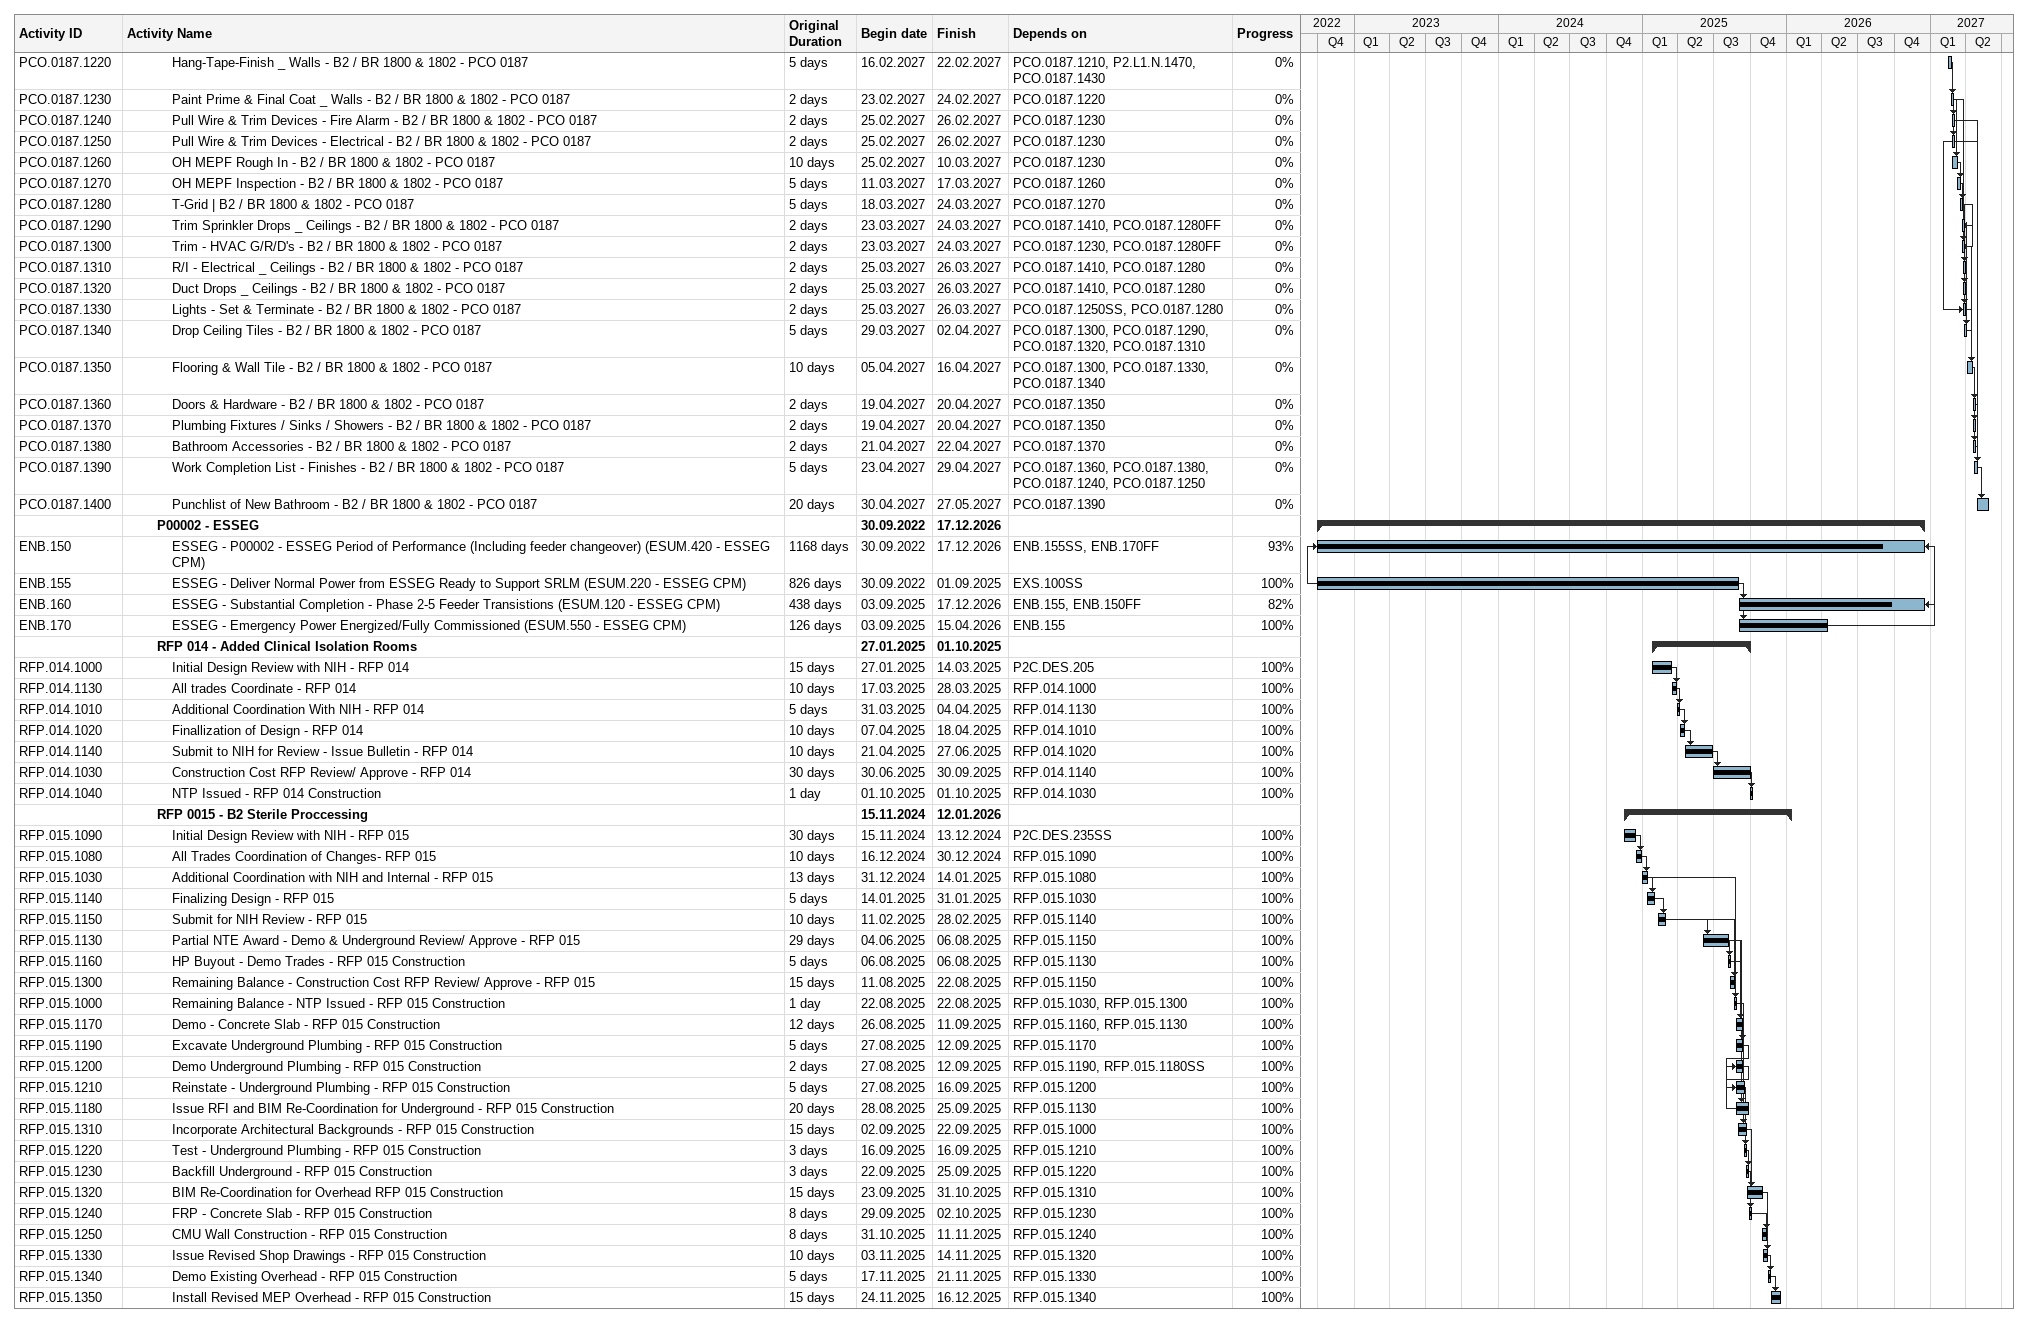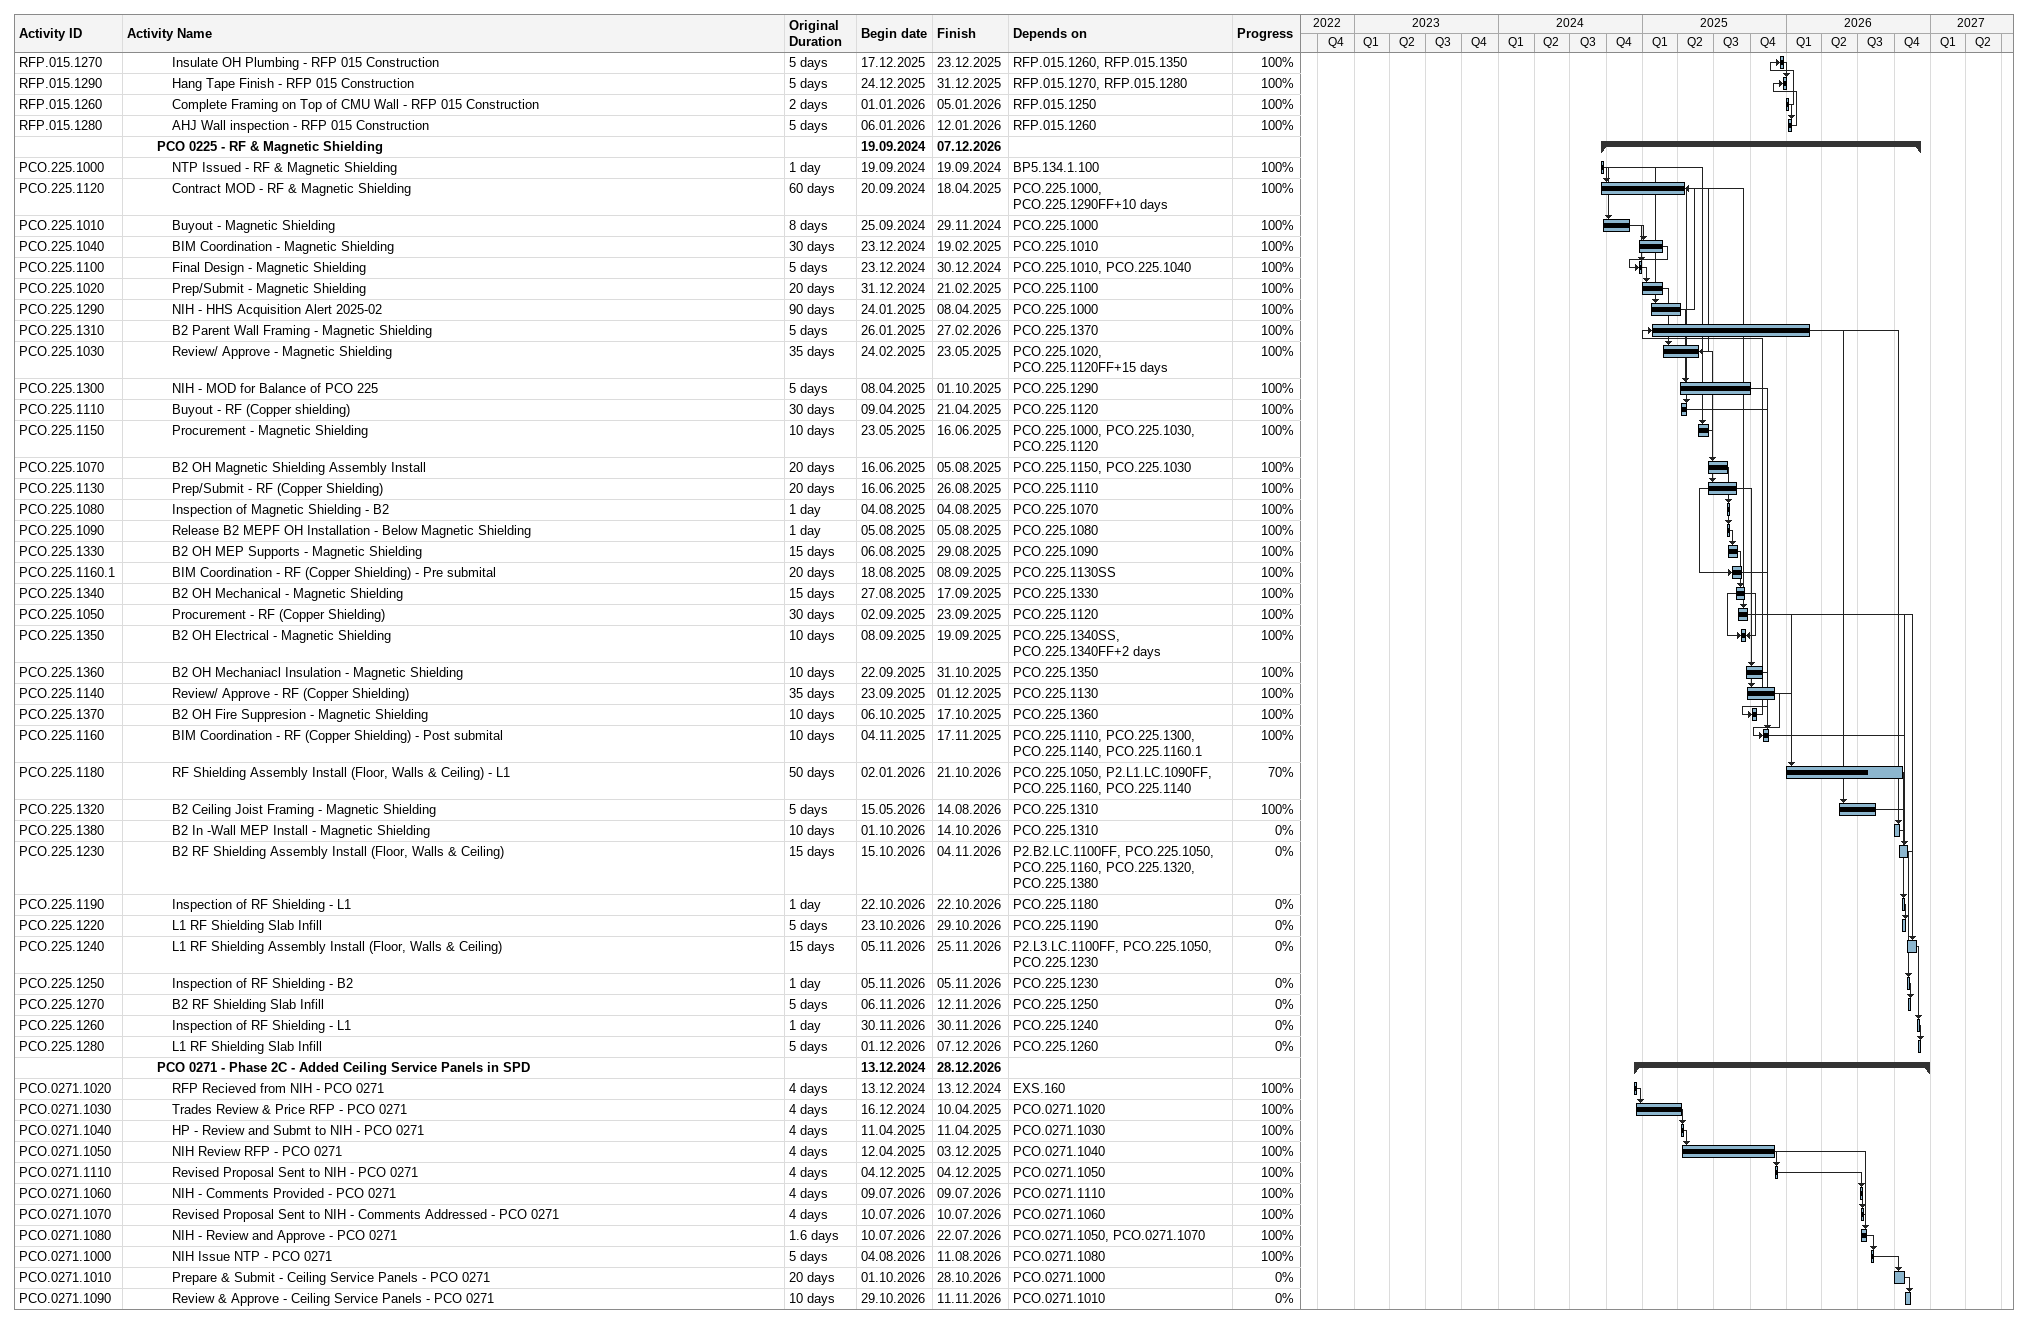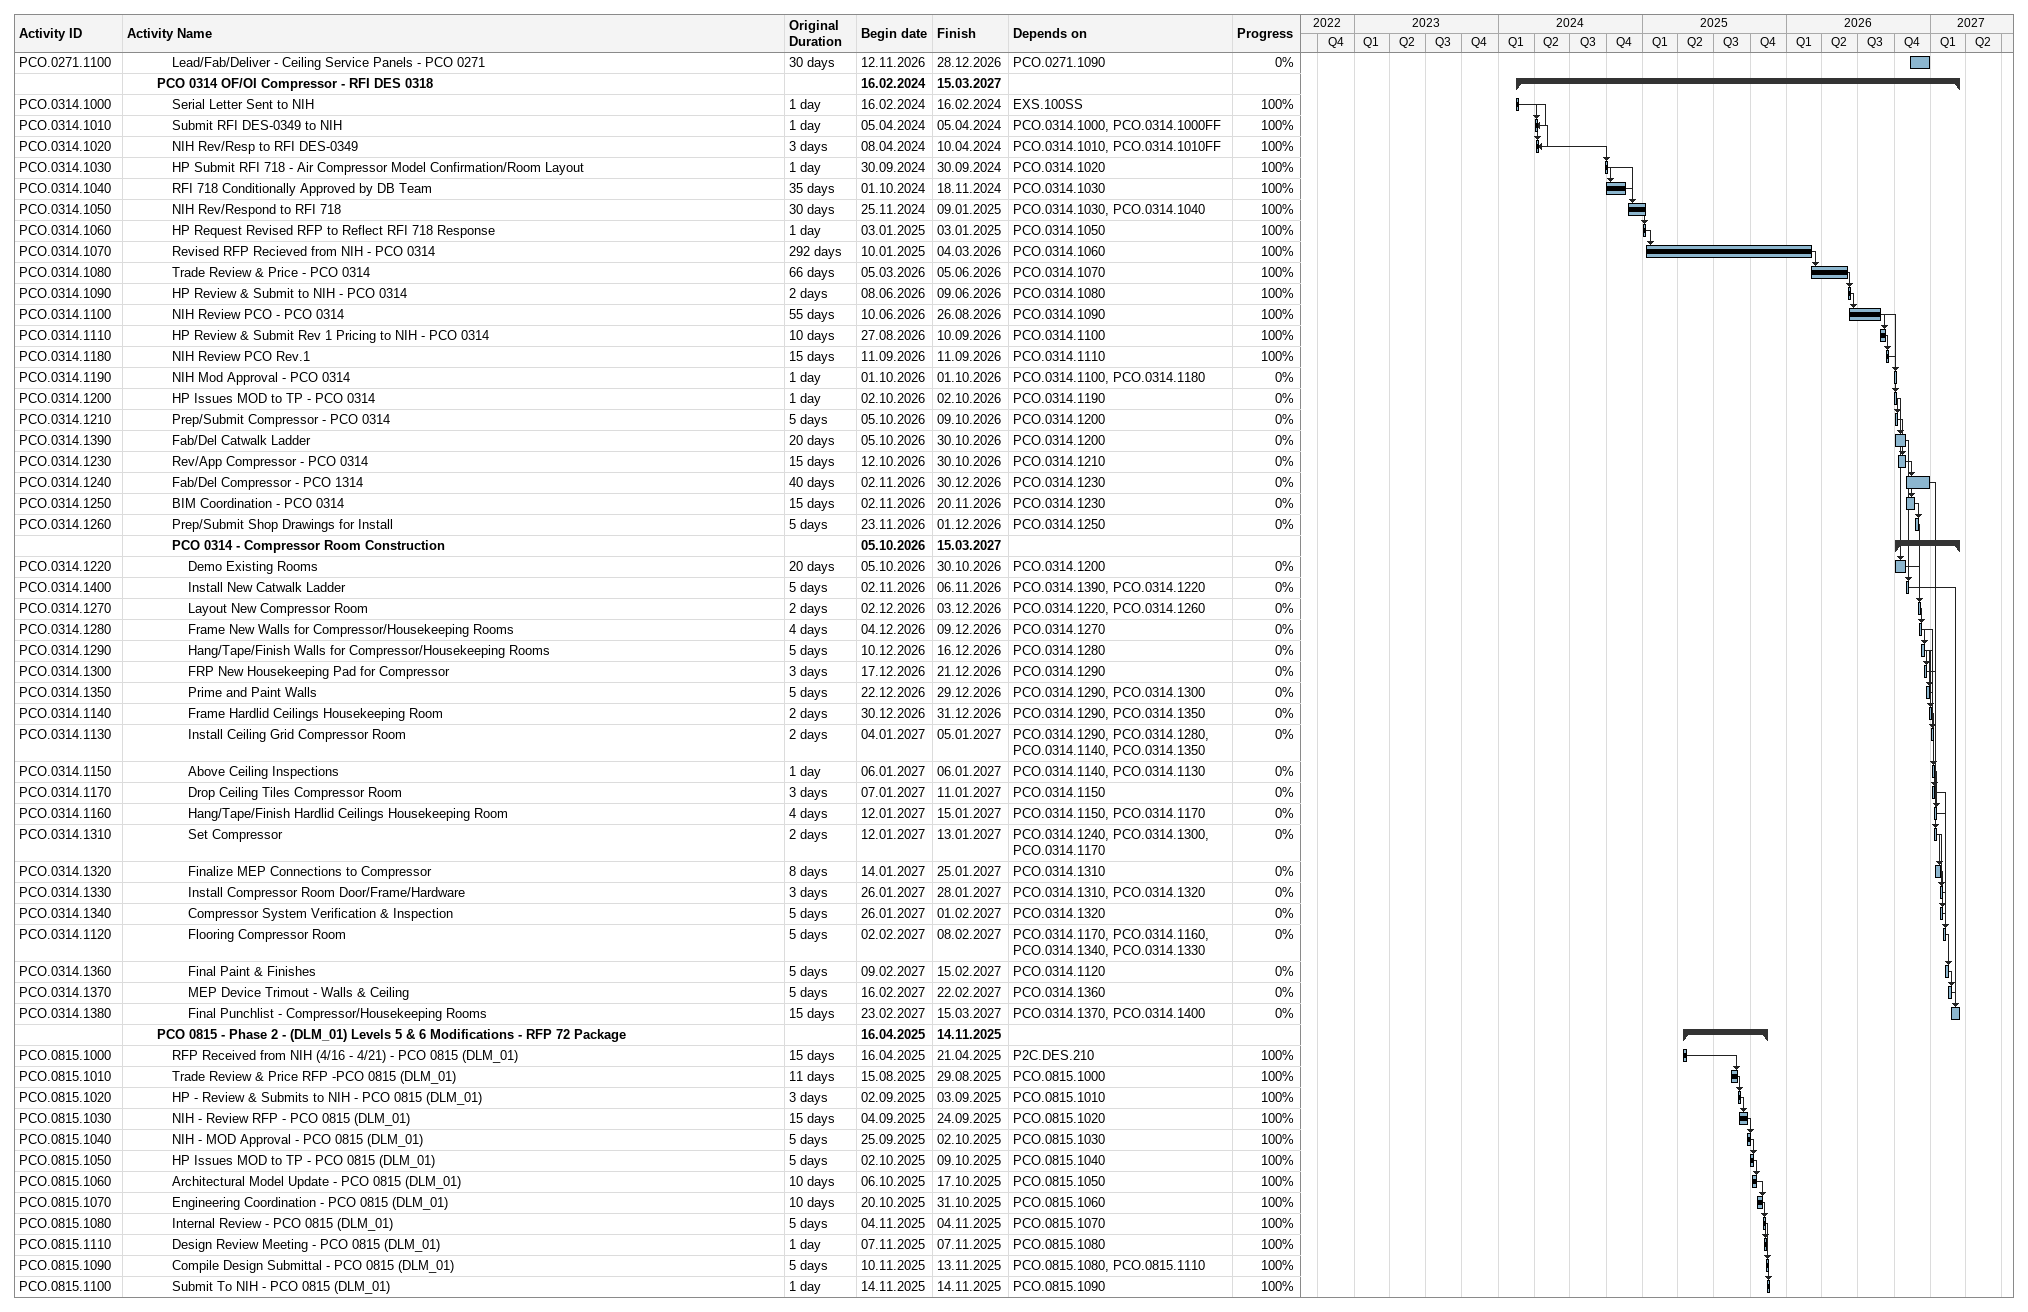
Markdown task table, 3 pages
| ID | Level | Task | Original duration | Start | Finish | Predecessors | % complete |
|---|---|---|---|---|---|---|---|
| PCO.0187.1220 | 4 | Hang-Tape-Finish _ Walls - B2 / BR 1800 & 1802 - PCO 0187 | 5d | 2027-02-16 | 2027-02-22 | PCO.0187.1210, P2.L1.N.1470, PCO.0187.1430 | 0 |
| PCO.0187.1230 | 4 | Paint Prime & Final Coat _ Walls - B2 / BR 1800 & 1802 - PCO 0187 | 2d | 2027-02-23 | 2027-02-24 | PCO.0187.1220 | 0 |
| PCO.0187.1240 | 4 | Pull Wire & Trim Devices - Fire Alarm - B2 / BR 1800 & 1802 - PCO 0187 | 2d | 2027-02-25 | 2027-02-26 | PCO.0187.1230 | 0 |
| PCO.0187.1250 | 4 | Pull Wire & Trim Devices - Electrical - B2 / BR 1800 & 1802 - PCO 0187 | 2d | 2027-02-25 | 2027-02-26 | PCO.0187.1230 | 0 |
| PCO.0187.1260 | 4 | OH MEPF Rough In - B2 / BR 1800 & 1802 - PCO 0187 | 10d | 2027-02-25 | 2027-03-10 | PCO.0187.1230 | 0 |
| PCO.0187.1270 | 4 | OH MEPF Inspection - B2 / BR 1800 & 1802 - PCO 0187 | 5d | 2027-03-11 | 2027-03-17 | PCO.0187.1260 | 0 |
| PCO.0187.1280 | 4 | T-Grid \| B2 / BR 1800 & 1802 - PCO 0187 | 5d | 2027-03-18 | 2027-03-24 | PCO.0187.1270 | 0 |
| PCO.0187.1290 | 4 | Trim Sprinkler Drops _ Ceilings - B2 / BR 1800 & 1802 - PCO 0187 | 2d | 2027-03-23 | 2027-03-24 | PCO.0187.1410, PCO.0187.1280FF | 0 |
| PCO.0187.1300 | 4 | Trim - HVAC G/R/D's - B2 / BR 1800 & 1802 - PCO 0187 | 2d | 2027-03-23 | 2027-03-24 | PCO.0187.1230, PCO.0187.1280FF | 0 |
| PCO.0187.1310 | 4 | R/I - Electrical _ Ceilings - B2 / BR 1800 & 1802 - PCO 0187 | 2d | 2027-03-25 | 2027-03-26 | PCO.0187.1410, PCO.0187.1280 | 0 |
| PCO.0187.1320 | 4 | Duct Drops _ Ceilings - B2 / BR 1800 & 1802 - PCO 0187 | 2d | 2027-03-25 | 2027-03-26 | PCO.0187.1410, PCO.0187.1280 | 0 |
| PCO.0187.1330 | 4 | Lights - Set & Terminate - B2 / BR 1800 & 1802 - PCO 0187 | 2d | 2027-03-25 | 2027-03-26 | PCO.0187.1250SS, PCO.0187.1280 | 0 |
| PCO.0187.1340 | 4 | Drop Ceiling Tiles - B2 / BR 1800 & 1802 - PCO 0187 | 5d | 2027-03-29 | 2027-04-02 | PCO.0187.1300, PCO.0187.1290, PCO.0187.1320, PCO.0187.1310 | 0 |
| PCO.0187.1350 | 4 | Flooring & Wall Tile - B2 / BR 1800 & 1802 - PCO 0187 | 10d | 2027-04-05 | 2027-04-16 | PCO.0187.1300, PCO.0187.1330, PCO.0187.1340 | 0 |
| PCO.0187.1360 | 4 | Doors & Hardware - B2 / BR 1800 & 1802 - PCO 0187 | 2d | 2027-04-19 | 2027-04-20 | PCO.0187.1350 | 0 |
| PCO.0187.1370 | 4 | Plumbing Fixtures / Sinks / Showers - B2 / BR 1800 & 1802 - PCO 0187 | 2d | 2027-04-19 | 2027-04-20 | PCO.0187.1350 | 0 |
| PCO.0187.1380 | 4 | Bathroom Accessories - B2 / BR 1800 & 1802 - PCO 0187 | 2d | 2027-04-21 | 2027-04-22 | PCO.0187.1370 | 0 |
| PCO.0187.1390 | 4 | Work Completion List - Finishes - B2 / BR 1800 & 1802 - PCO 0187 | 5d | 2027-04-23 | 2027-04-29 | PCO.0187.1360, PCO.0187.1380, PCO.0187.1240, PCO.0187.1250 | 0 |
| PCO.0187.1400 | 4 | Punchlist of New Bathroom - B2 / BR 1800 & 1802 - PCO 0187 | 20d | 2027-04-30 | 2027-05-27 | PCO.0187.1390 | 0 |
|  | 3 | **P00002 - ESSEG** |  | 2022-09-30 | 2026-12-17 |  |  |
| ENB.150 | 4 | ESSEG - P00002 - ESSEG Period of Performance (Including feeder changeover) (ESUM.420 - ESSEG CPM) | 1168d | 2022-09-30 | 2026-12-17 | ENB.155SS, ENB.170FF | 93 |
| ENB.155 | 4 | ESSEG - Deliver Normal Power from ESSEG Ready to Support SRLM (ESUM.220 - ESSEG CPM) | 826d | 2022-09-30 | 2025-09-01 | EXS.100SS | 100 |
| ENB.160 | 4 | ESSEG - Substantial Completion - Phase 2-5 Feeder Transistions (ESUM.120 - ESSEG CPM) | 438d | 2025-09-03 | 2026-12-17 | ENB.155, ENB.150FF | 82 |
| ENB.170 | 4 | ESSEG - Emergency Power Energized/Fully Commissioned (ESUM.550 - ESSEG CPM) | 126d | 2025-09-03 | 2026-04-15 | ENB.155 | 100 |
|  | 3 | **RFP 014 - Added Clinical Isolation Rooms** |  | 2025-01-27 | 2025-10-01 |  |  |
| RFP.014.1000 | 4 | Initial Design Review with NIH - RFP 014 | 15d | 2025-01-27 | 2025-03-14 | P2C.DES.205 | 100 |
| RFP.014.1130 | 4 | All trades Coordinate - RFP 014 | 10d | 2025-03-17 | 2025-03-28 | RFP.014.1000 | 100 |
| RFP.014.1010 | 4 | Additional Coordination With NIH - RFP 014 | 5d | 2025-03-31 | 2025-04-04 | RFP.014.1130 | 100 |
| RFP.014.1020 | 4 | Finallization of Design - RFP 014 | 10d | 2025-04-07 | 2025-04-18 | RFP.014.1010 | 100 |
| RFP.014.1140 | 4 | Submit to NIH for Review - Issue Bulletin - RFP 014 | 10d | 2025-04-21 | 2025-06-27 | RFP.014.1020 | 100 |
| RFP.014.1030 | 4 | Construction Cost RFP Review/ Approve - RFP 014 | 30d | 2025-06-30 | 2025-09-30 | RFP.014.1140 | 100 |
| RFP.014.1040 | 4 | NTP Issued - RFP 014 Construction | 1d | 2025-10-01 | 2025-10-01 | RFP.014.1030 | 100 |
|  | 3 | **RFP 0015 - B2 Sterile Proccessing** |  | 2024-11-15 | 2026-01-12 |  |  |
| RFP.015.1090 | 4 | Initial Design Review with NIH - RFP 015 | 30d | 2024-11-15 | 2024-12-13 | P2C.DES.235SS | 100 |
| RFP.015.1080 | 4 | All Trades Coordination of Changes- RFP 015 | 10d | 2024-12-16 | 2024-12-30 | RFP.015.1090 | 100 |
| RFP.015.1030 | 4 | Additional Coordination with NIH and Internal - RFP 015 | 13d | 2024-12-31 | 2025-01-14 | RFP.015.1080 | 100 |
| RFP.015.1140 | 4 | Finalizing Design - RFP 015 | 5d | 2025-01-14 | 2025-01-31 | RFP.015.1030 | 100 |
| RFP.015.1150 | 4 | Submit for NIH Review - RFP 015 | 10d | 2025-02-11 | 2025-02-28 | RFP.015.1140 | 100 |
| RFP.015.1130 | 4 | Partial NTE Award - Demo & Underground Review/ Approve - RFP 015 | 29d | 2025-06-04 | 2025-08-06 | RFP.015.1150 | 100 |
| RFP.015.1160 | 4 | HP Buyout - Demo Trades - RFP 015 Construction | 5d | 2025-08-06 | 2025-08-06 | RFP.015.1130 | 100 |
| RFP.015.1300 | 4 | Remaining Balance - Construction Cost RFP Review/ Approve - RFP 015 | 15d | 2025-08-11 | 2025-08-22 | RFP.015.1150 | 100 |
| RFP.015.1000 | 4 | Remaining Balance - NTP Issued - RFP 015 Construction | 1d | 2025-08-22 | 2025-08-22 | RFP.015.1030, RFP.015.1300 | 100 |
| RFP.015.1170 | 4 | Demo - Concrete Slab - RFP 015 Construction | 12d | 2025-08-26 | 2025-09-11 | RFP.015.1160, RFP.015.1130 | 100 |
| RFP.015.1190 | 4 | Excavate Underground Plumbing - RFP 015 Construction | 5d | 2025-08-27 | 2025-09-12 | RFP.015.1170 | 100 |
| RFP.015.1200 | 4 | Demo Underground Plumbing - RFP 015 Construction | 2d | 2025-08-27 | 2025-09-12 | RFP.015.1190, RFP.015.1180SS | 100 |
| RFP.015.1210 | 4 | Reinstate - Underground Plumbing - RFP 015 Construction | 5d | 2025-08-27 | 2025-09-16 | RFP.015.1200 | 100 |
| RFP.015.1180 | 4 | Issue RFI and BIM Re-Coordination for Underground - RFP 015 Construction | 20d | 2025-08-28 | 2025-09-25 | RFP.015.1130 | 100 |
| RFP.015.1310 | 4 | Incorporate Architectural Backgrounds - RFP 015 Construction | 15d | 2025-09-02 | 2025-09-22 | RFP.015.1000 | 100 |
| RFP.015.1220 | 4 | Test - Underground Plumbing - RFP 015 Construction | 3d | 2025-09-16 | 2025-09-16 | RFP.015.1210 | 100 |
| RFP.015.1230 | 4 | Backfill Underground - RFP 015 Construction | 3d | 2025-09-22 | 2025-09-25 | RFP.015.1220 | 100 |
| RFP.015.1320 | 4 | BIM Re-Coordination for Overhead RFP 015 Construction | 15d | 2025-09-23 | 2025-10-31 | RFP.015.1310 | 100 |
| RFP.015.1240 | 4 | FRP - Concrete Slab - RFP 015 Construction | 8d | 2025-09-29 | 2025-10-02 | RFP.015.1230 | 100 |
| RFP.015.1250 | 4 | CMU Wall Construction - RFP 015 Construction | 8d | 2025-10-31 | 2025-11-11 | RFP.015.1240 | 100 |
| RFP.015.1330 | 4 | Issue Revised Shop Drawings - RFP 015 Construction | 10d | 2025-11-03 | 2025-11-14 | RFP.015.1320 | 100 |
| RFP.015.1340 | 4 | Demo Existing Overhead - RFP 015 Construction | 5d | 2025-11-17 | 2025-11-21 | RFP.015.1330 | 100 |
| RFP.015.1350 | 4 | Install Revised MEP Overhead - RFP 015 Construction | 15d | 2025-11-24 | 2025-12-16 | RFP.015.1340 | 100 |
| RFP.015.1270 | 4 | Insulate OH Plumbing - RFP 015 Construction | 5d | 2025-12-17 | 2025-12-23 | RFP.015.1260, RFP.015.1350 | 100 |
| RFP.015.1290 | 4 | Hang Tape Finish - RFP 015 Construction | 5d | 2025-12-24 | 2025-12-31 | RFP.015.1270, RFP.015.1280 | 100 |
| RFP.015.1260 | 4 | Complete Framing on Top of CMU Wall - RFP 015 Construction | 2d | 2026-01-01 | 2026-01-05 | RFP.015.1250 | 100 |
| RFP.015.1280 | 4 | AHJ Wall inspection - RFP 015 Construction | 5d | 2026-01-06 | 2026-01-12 | RFP.015.1260 | 100 |
|  | 3 | **PCO 0225 - RF & Magnetic Shielding** |  | 2024-09-19 | 2026-12-07 |  |  |
| PCO.225.1000 | 4 | NTP Issued - RF & Magnetic Shielding | 1d | 2024-09-19 | 2024-09-19 | BP5.134.1.100 | 100 |
| PCO.225.1120 | 4 | Contract MOD - RF & Magnetic Shielding | 60d | 2024-09-20 | 2025-04-18 | PCO.225.1000, PCO.225.1290FF+10d | 100 |
| PCO.225.1010 | 4 | Buyout - Magnetic Shielding | 8d | 2024-09-25 | 2024-11-29 | PCO.225.1000 | 100 |
| PCO.225.1040 | 4 | BIM Coordination - Magnetic Shielding | 30d | 2024-12-23 | 2025-02-19 | PCO.225.1010 | 100 |
| PCO.225.1100 | 4 | Final Design - Magnetic Shielding | 5d | 2024-12-23 | 2024-12-30 | PCO.225.1010, PCO.225.1040 | 100 |
| PCO.225.1020 | 4 | Prep/Submit - Magnetic Shielding | 20d | 2024-12-31 | 2025-02-21 | PCO.225.1100 | 100 |
| PCO.225.1290 | 4 | NIH - HHS Acquisition Alert 2025-02 | 90d | 2025-01-24 | 2025-04-08 | PCO.225.1000 | 100 |
| PCO.225.1310 | 4 | B2 Parent Wall Framing - Magnetic Shielding | 5d | 2025-01-26 | 2026-02-27 | PCO.225.1370 | 100 |
| PCO.225.1030 | 4 | Review/ Approve - Magnetic Shielding | 35d | 2025-02-24 | 2025-05-23 | PCO.225.1020, PCO.225.1120FF+15d | 100 |
| PCO.225.1300 | 4 | NIH - MOD for Balance of PCO 225 | 5d | 2025-04-08 | 2025-10-01 | PCO.225.1290 | 100 |
| PCO.225.1110 | 4 | Buyout - RF (Copper shielding) | 30d | 2025-04-09 | 2025-04-21 | PCO.225.1120 | 100 |
| PCO.225.1150 | 4 | Procurement - Magnetic Shielding | 10d | 2025-05-23 | 2025-06-16 | PCO.225.1000, PCO.225.1030, PCO.225.1120 | 100 |
| PCO.225.1070 | 4 | B2 OH Magnetic Shielding Assembly Install | 20d | 2025-06-16 | 2025-08-05 | PCO.225.1150, PCO.225.1030 | 100 |
| PCO.225.1130 | 4 | Prep/Submit - RF (Copper Shielding) | 20d | 2025-06-16 | 2025-08-26 | PCO.225.1110 | 100 |
| PCO.225.1080 | 4 | Inspection of Magnetic Shielding - B2 | 1d | 2025-08-04 | 2025-08-04 | PCO.225.1070 | 100 |
| PCO.225.1090 | 4 | Release B2 MEPF OH Installation - Below Magnetic Shielding | 1d | 2025-08-05 | 2025-08-05 | PCO.225.1080 | 100 |
| PCO.225.1330 | 4 | B2 OH MEP Supports - Magnetic Shielding | 15d | 2025-08-06 | 2025-08-29 | PCO.225.1090 | 100 |
| PCO.225.1160.1 | 4 | BIM Coordination - RF (Copper Shielding) - Pre submital | 20d | 2025-08-18 | 2025-09-08 | PCO.225.1130SS | 100 |
| PCO.225.1340 | 4 | B2 OH Mechanical - Magnetic Shielding | 15d | 2025-08-27 | 2025-09-17 | PCO.225.1330 | 100 |
| PCO.225.1050 | 4 | Procurement - RF (Copper Shielding) | 30d | 2025-09-02 | 2025-09-23 | PCO.225.1120 | 100 |
| PCO.225.1350 | 4 | B2 OH Electrical - Magnetic Shielding | 10d | 2025-09-08 | 2025-09-19 | PCO.225.1340SS, PCO.225.1340FF+2d | 100 |
| PCO.225.1360 | 4 | B2 OH Mechaniacl Insulation - Magnetic Shielding | 10d | 2025-09-22 | 2025-10-31 | PCO.225.1350 | 100 |
| PCO.225.1140 | 4 | Review/ Approve - RF (Copper Shielding) | 35d | 2025-09-23 | 2025-12-01 | PCO.225.1130 | 100 |
| PCO.225.1370 | 4 | B2 OH Fire Suppresion - Magnetic Shielding | 10d | 2025-10-06 | 2025-10-17 | PCO.225.1360 | 100 |
| PCO.225.1160 | 4 | BIM Coordination - RF (Copper Shielding) - Post submital | 10d | 2025-11-04 | 2025-11-17 | PCO.225.1110, PCO.225.1300, PCO.225.1140, PCO.225.1160.1 | 100 |
| PCO.225.1180 | 4 | RF Shielding Assembly Install (Floor, Walls & Ceiling) - L1 | 50d | 2026-01-02 | 2026-10-21 | PCO.225.1050, P2.L1.LC.1090FF, PCO.225.1160, PCO.225.1140 | 70 |
| PCO.225.1320 | 4 | B2 Ceiling Joist Framing - Magnetic Shielding | 5d | 2026-05-15 | 2026-08-14 | PCO.225.1310 | 100 |
| PCO.225.1380 | 4 | B2 In -Wall MEP Install - Magnetic Shielding | 10d | 2026-10-01 | 2026-10-14 | PCO.225.1310 | 0 |
| PCO.225.1230 | 4 | B2 RF Shielding Assembly Install (Floor, Walls & Ceiling) | 15d | 2026-10-15 | 2026-11-04 | P2.B2.LC.1100FF, PCO.225.1050, PCO.225.1160, PCO.225.1320, PCO.225.1380 | 0 |
| PCO.225.1190 | 4 | Inspection of RF Shielding - L1 | 1d | 2026-10-22 | 2026-10-22 | PCO.225.1180 | 0 |
| PCO.225.1220 | 4 | L1 RF Shielding Slab Infill | 5d | 2026-10-23 | 2026-10-29 | PCO.225.1190 | 0 |
| PCO.225.1240 | 4 | L1 RF Shielding Assembly Install (Floor, Walls & Ceiling) | 15d | 2026-11-05 | 2026-11-25 | P2.L3.LC.1100FF, PCO.225.1050, PCO.225.1230 | 0 |
| PCO.225.1250 | 4 | Inspection of RF Shielding - B2 | 1d | 2026-11-05 | 2026-11-05 | PCO.225.1230 | 0 |
| PCO.225.1270 | 4 | B2 RF Shielding Slab Infill | 5d | 2026-11-06 | 2026-11-12 | PCO.225.1250 | 0 |
| PCO.225.1260 | 4 | Inspection of RF Shielding - L1 | 1d | 2026-11-30 | 2026-11-30 | PCO.225.1240 | 0 |
| PCO.225.1280 | 4 | L1 RF Shielding Slab Infill | 5d | 2026-12-01 | 2026-12-07 | PCO.225.1260 | 0 |
|  | 3 | **PCO 0271 - Phase 2C - Added Ceiling Service Panels in SPD** |  | 2024-12-13 | 2026-12-28 |  |  |
| PCO.0271.1020 | 4 | RFP Recieved from NIH - PCO 0271 | 4d | 2024-12-13 | 2024-12-13 | EXS.160 | 100 |
| PCO.0271.1030 | 4 | Trades Review & Price RFP - PCO 0271 | 4d | 2024-12-16 | 2025-04-10 | PCO.0271.1020 | 100 |
| PCO.0271.1040 | 4 | HP - Review and Submt to NIH - PCO 0271 | 4d | 2025-04-11 | 2025-04-11 | PCO.0271.1030 | 100 |
| PCO.0271.1050 | 4 | NIH Review RFP - PCO 0271 | 4d | 2025-04-12 | 2025-12-03 | PCO.0271.1040 | 100 |
| PCO.0271.1110 | 4 | Revised Proposal Sent to NIH - PCO 0271 | 4d | 2025-12-04 | 2025-12-04 | PCO.0271.1050 | 100 |
| PCO.0271.1060 | 4 | NIH - Comments Provided - PCO 0271 | 4d | 2026-07-09 | 2026-07-09 | PCO.0271.1110 | 100 |
| PCO.0271.1070 | 4 | Revised Proposal Sent to NIH - Comments Addressed - PCO 0271 | 4d | 2026-07-10 | 2026-07-10 | PCO.0271.1060 | 100 |
| PCO.0271.1080 | 4 | NIH - Review and Approve - PCO 0271 | 1.6d | 2026-07-10 | 2026-07-22 | PCO.0271.1050, PCO.0271.1070 | 100 |
| PCO.0271.1000 | 4 | NIH Issue NTP - PCO 0271 | 5d | 2026-08-04 | 2026-08-11 | PCO.0271.1080 | 100 |
| PCO.0271.1010 | 4 | Prepare & Submit - Ceiling Service Panels - PCO 0271 | 20d | 2026-10-01 | 2026-10-28 | PCO.0271.1000 | 0 |
| PCO.0271.1090 | 4 | Review & Approve - Ceiling Service Panels - PCO 0271 | 10d | 2026-10-29 | 2026-11-11 | PCO.0271.1010 | 0 |
| PCO.0271.1100 | 4 | Lead/Fab/Deliver - Ceiling Service Panels - PCO 0271 | 30d | 2026-11-12 | 2026-12-28 | PCO.0271.1090 | 0 |
|  | 3 | **PCO 0314 OF/OI Compressor - RFI DES 0318** |  | 2024-02-16 | 2027-03-15 |  |  |
| PCO.0314.1000 | 4 | Serial Letter Sent to NIH | 1d | 2024-02-16 | 2024-02-16 | EXS.100SS | 100 |
| PCO.0314.1010 | 4 | Submit RFI DES-0349 to NIH | 1d | 2024-04-05 | 2024-04-05 | PCO.0314.1000, PCO.0314.1000FF | 100 |
| PCO.0314.1020 | 4 | NIH Rev/Resp to RFI DES-0349 | 3d | 2024-04-08 | 2024-04-10 | PCO.0314.1010, PCO.0314.1010FF | 100 |
| PCO.0314.1030 | 4 | HP Submit RFI 718 - Air Compressor Model Confirmation/Room Layout | 1d | 2024-09-30 | 2024-09-30 | PCO.0314.1020 | 100 |
| PCO.0314.1040 | 4 | RFI 718 Conditionally Approved by DB Team | 35d | 2024-10-01 | 2024-11-18 | PCO.0314.1030 | 100 |
| PCO.0314.1050 | 4 | NIH Rev/Respond to RFI 718 | 30d | 2024-11-25 | 2025-01-09 | PCO.0314.1030, PCO.0314.1040 | 100 |
| PCO.0314.1060 | 4 | HP Request Revised RFP to Reflect RFI 718 Response | 1d | 2025-01-03 | 2025-01-03 | PCO.0314.1050 | 100 |
| PCO.0314.1070 | 4 | Revised RFP Recieved from NIH - PCO 0314 | 292d | 2025-01-10 | 2026-03-04 | PCO.0314.1060 | 100 |
| PCO.0314.1080 | 4 | Trade Review & Price - PCO 0314 | 66d | 2026-03-05 | 2026-06-05 | PCO.0314.1070 | 100 |
| PCO.0314.1090 | 4 | HP Review & Submit to NIH - PCO 0314 | 2d | 2026-06-08 | 2026-06-09 | PCO.0314.1080 | 100 |
| PCO.0314.1100 | 4 | NIH Review PCO - PCO 0314 | 55d | 2026-06-10 | 2026-08-26 | PCO.0314.1090 | 100 |
| PCO.0314.1110 | 4 | HP Review & Submit Rev 1 Pricing to NIH - PCO 0314 | 10d | 2026-08-27 | 2026-09-10 | PCO.0314.1100 | 100 |
| PCO.0314.1180 | 4 | NIH Review PCO Rev.1 | 15d | 2026-09-11 | 2026-09-11 | PCO.0314.1110 | 100 |
| PCO.0314.1190 | 4 | NIH Mod Approval - PCO 0314 | 1d | 2026-10-01 | 2026-10-01 | PCO.0314.1100, PCO.0314.1180 | 0 |
| PCO.0314.1200 | 4 | HP Issues MOD to TP - PCO 0314 | 1d | 2026-10-02 | 2026-10-02 | PCO.0314.1190 | 0 |
| PCO.0314.1210 | 4 | Prep/Submit Compressor - PCO 0314 | 5d | 2026-10-05 | 2026-10-09 | PCO.0314.1200 | 0 |
| PCO.0314.1390 | 4 | Fab/Del Catwalk Ladder | 20d | 2026-10-05 | 2026-10-30 | PCO.0314.1200 | 0 |
| PCO.0314.1230 | 4 | Rev/App Compressor - PCO 0314 | 15d | 2026-10-12 | 2026-10-30 | PCO.0314.1210 | 0 |
| PCO.0314.1240 | 4 | Fab/Del Compressor - PCO 1314 | 40d | 2026-11-02 | 2026-12-30 | PCO.0314.1230 | 0 |
| PCO.0314.1250 | 4 | BIM Coordination - PCO 0314 | 15d | 2026-11-02 | 2026-11-20 | PCO.0314.1230 | 0 |
| PCO.0314.1260 | 4 | Prep/Submit Shop Drawings for Install | 5d | 2026-11-23 | 2026-12-01 | PCO.0314.1250 | 0 |
|  | 4 | **PCO 0314 - Compressor Room Construction** |  | 2026-10-05 | 2027-03-15 |  |  |
| PCO.0314.1220 | 5 | Demo Existing Rooms | 20d | 2026-10-05 | 2026-10-30 | PCO.0314.1200 | 0 |
| PCO.0314.1400 | 5 | Install New Catwalk Ladder | 5d | 2026-11-02 | 2026-11-06 | PCO.0314.1390, PCO.0314.1220 | 0 |
| PCO.0314.1270 | 5 | Layout New Compressor Room | 2d | 2026-12-02 | 2026-12-03 | PCO.0314.1220, PCO.0314.1260 | 0 |
| PCO.0314.1280 | 5 | Frame New Walls for Compressor/Housekeeping Rooms | 4d | 2026-12-04 | 2026-12-09 | PCO.0314.1270 | 0 |
| PCO.0314.1290 | 5 | Hang/Tape/Finish Walls for Compressor/Housekeeping Rooms | 5d | 2026-12-10 | 2026-12-16 | PCO.0314.1280 | 0 |
| PCO.0314.1300 | 5 | FRP New Housekeeping Pad for Compressor | 3d | 2026-12-17 | 2026-12-21 | PCO.0314.1290 | 0 |
| PCO.0314.1350 | 5 | Prime and Paint Walls | 5d | 2026-12-22 | 2026-12-29 | PCO.0314.1290, PCO.0314.1300 | 0 |
| PCO.0314.1140 | 5 | Frame Hardlid Ceilings Housekeeping Room | 2d | 2026-12-30 | 2026-12-31 | PCO.0314.1290, PCO.0314.1350 | 0 |
| PCO.0314.1130 | 5 | Install Ceiling Grid Compressor Room | 2d | 2027-01-04 | 2027-01-05 | PCO.0314.1290, PCO.0314.1280, PCO.0314.1140, PCO.0314.1350 | 0 |
| PCO.0314.1150 | 5 | Above Ceiling Inspections | 1d | 2027-01-06 | 2027-01-06 | PCO.0314.1140, PCO.0314.1130 | 0 |
| PCO.0314.1170 | 5 | Drop Ceiling Tiles Compressor Room | 3d | 2027-01-07 | 2027-01-11 | PCO.0314.1150 | 0 |
| PCO.0314.1160 | 5 | Hang/Tape/Finish Hardlid Ceilings Housekeeping Room | 4d | 2027-01-12 | 2027-01-15 | PCO.0314.1150, PCO.0314.1170 | 0 |
| PCO.0314.1310 | 5 | Set Compressor | 2d | 2027-01-12 | 2027-01-13 | PCO.0314.1240, PCO.0314.1300, PCO.0314.1170 | 0 |
| PCO.0314.1320 | 5 | Finalize MEP Connections to Compressor | 8d | 2027-01-14 | 2027-01-25 | PCO.0314.1310 | 0 |
| PCO.0314.1330 | 5 | Install Compressor Room Door/Frame/Hardware | 3d | 2027-01-26 | 2027-01-28 | PCO.0314.1310, PCO.0314.1320 | 0 |
| PCO.0314.1340 | 5 | Compressor System Verification & Inspection | 5d | 2027-01-26 | 2027-02-01 | PCO.0314.1320 | 0 |
| PCO.0314.1120 | 5 | Flooring Compressor Room | 5d | 2027-02-02 | 2027-02-08 | PCO.0314.1170, PCO.0314.1160, PCO.0314.1340, PCO.0314.1330 | 0 |
| PCO.0314.1360 | 5 | Final Paint & Finishes | 5d | 2027-02-09 | 2027-02-15 | PCO.0314.1120 | 0 |
| PCO.0314.1370 | 5 | MEP Device Trimout - Walls & Ceiling | 5d | 2027-02-16 | 2027-02-22 | PCO.0314.1360 | 0 |
| PCO.0314.1380 | 5 | Final Punchlist - Compressor/Housekeeping Rooms | 15d | 2027-02-23 | 2027-03-15 | PCO.0314.1370, PCO.0314.1400 | 0 |
|  | 3 | **PCO 0815 - Phase 2 - (DLM_01) Levels 5 & 6 Modifications - RFP 72 Package** |  | 2025-04-16 | 2025-11-14 |  |  |
| PCO.0815.1000 | 4 | RFP Received from NIH (4/16 - 4/21) - PCO 0815 (DLM_01) | 15d | 2025-04-16 | 2025-04-21 | P2C.DES.210 | 100 |
| PCO.0815.1010 | 4 | Trade Review & Price RFP -PCO 0815 (DLM_01) | 11d | 2025-08-15 | 2025-08-29 | PCO.0815.1000 | 100 |
| PCO.0815.1020 | 4 | HP - Review & Submits to NIH - PCO 0815 (DLM_01) | 3d | 2025-09-02 | 2025-09-03 | PCO.0815.1010 | 100 |
| PCO.0815.1030 | 4 | NIH - Review RFP - PCO 0815 (DLM_01) | 15d | 2025-09-04 | 2025-09-24 | PCO.0815.1020 | 100 |
| PCO.0815.1040 | 4 | NIH - MOD Approval - PCO 0815 (DLM_01) | 5d | 2025-09-25 | 2025-10-02 | PCO.0815.1030 | 100 |
| PCO.0815.1050 | 4 | HP Issues MOD to TP - PCO 0815 (DLM_01) | 5d | 2025-10-02 | 2025-10-09 | PCO.0815.1040 | 100 |
| PCO.0815.1060 | 4 | Architectural Model Update - PCO 0815 (DLM_01) | 10d | 2025-10-06 | 2025-10-17 | PCO.0815.1050 | 100 |
| PCO.0815.1070 | 4 | Engineering Coordination - PCO 0815 (DLM_01) | 10d | 2025-10-20 | 2025-10-31 | PCO.0815.1060 | 100 |
| PCO.0815.1080 | 4 | Internal Review - PCO 0815 (DLM_01) | 5d | 2025-11-04 | 2025-11-04 | PCO.0815.1070 | 100 |
| PCO.0815.1110 | 4 | Design Review Meeting - PCO 0815 (DLM_01) | 1d | 2025-11-07 | 2025-11-07 | PCO.0815.1080 | 100 |
| PCO.0815.1090 | 4 | Compile Design Submittal - PCO 0815 (DLM_01) | 5d | 2025-11-10 | 2025-11-13 | PCO.0815.1080, PCO.0815.1110 | 100 |
| PCO.0815.1100 | 4 | Submit To NIH - PCO 0815 (DLM_01) | 1d | 2025-11-14 | 2025-11-14 | PCO.0815.1090 | 100 |
